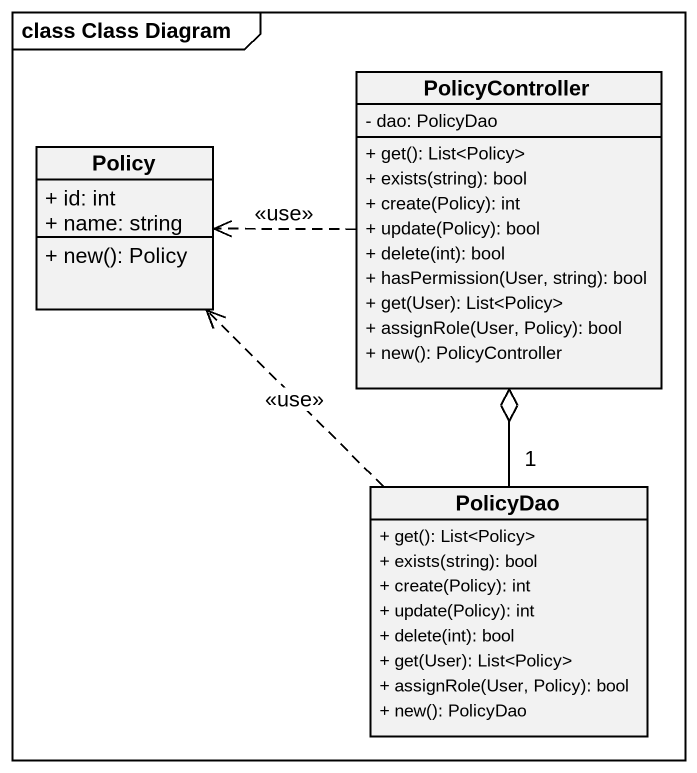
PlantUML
@startuml
mainframe class Class Diagram
hide circle
hide empty members
skinparam classAttributeIconSize 0
class Policy {
  + id: int
  + name: string
  + new(): Policy
}
class PolicyController {
  - dao: PolicyDao
  + get(): List<Policy>
  + exists(string): bool
  + create(Policy): int
  + update(Policy): bool
  + delete(int): bool
  + hasPermission(User, string): bool
  + get(User): List<Policy>
  + assignRole(User, Policy): bool
  + new(): PolicyController
}
class PolicyDao {
  + get(): List<Policy>
  + exists(string): bool
  + create(Policy): int
  + update(Policy): int
  + delete(int): bool
  + get(User): List<Policy>
  + assignRole(User, Policy): bool
  + new(): PolicyDao
}
PolicyController .left.> Policy : <<use>>
PolicyDao .up.> Policy : <<use>>
PolicyDao "1" -up-o PolicyController
@enduml
